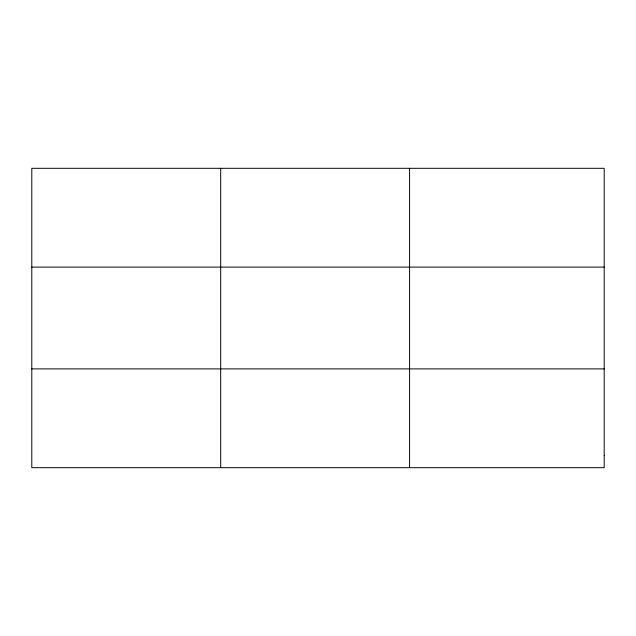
<?xml version="1.0" encoding="UTF-8"?>
<svg xmlns="http://www.w3.org/2000/svg" width="636" height="636" viewBox="0 0 636 636"><rect width="100%" height="100%" fill="white"/><g stroke="black" fill="none" stroke-linecap="round" stroke-linejoin="round"><path stroke-width="0.95" d="M220.692 168.309L220.692 467.691M409.584 168.309L409.584 467.691M31.8 267.104L604.2 267.104M31.8 368.896L604.2 368.896M604.2 455.336L604.2 467.691L31.8 467.691L31.8 168.309L604.2 168.309L604.2 455.336"/></g></svg>
